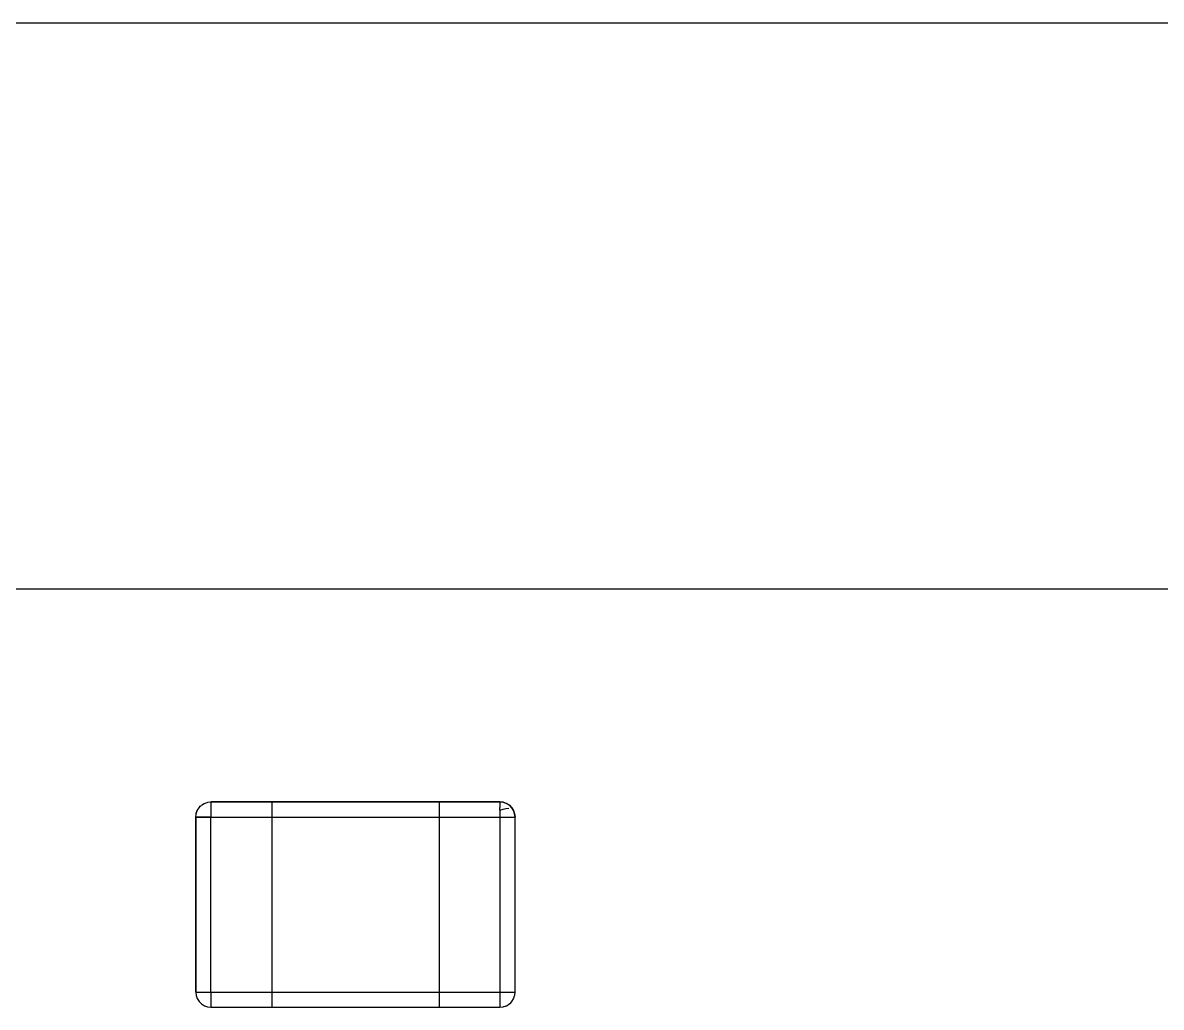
# Model space of a CAD drawing. Header units: inches. Extents: x 5 to 589, y -420 to -5.
# Drawn here: x 484.9 to 499.87, y -70.45 to -57.5 of the extents above; entities that cross this region are included whole.
import ezdxf

# ---------------------------------------------------------------- set-up
doc = ezdxf.new("R2010")
doc.units = ezdxf.units.IN
doc.header["$MEASUREMENT"] = 0

msp = doc.modelspace()

# ---------------------------------------------------------------- linework, layer by layer
at = {"color": 18, "true_color": 0x000000}
for p, q in [((440, -57.5), (504.565, -57.5)), ((511.374, -64.947), (359.374, -64.947)), ((487.218, -67.823), (487.232, -67.805)), ((487.232, -67.805), (487.246, -67.793)), ((487.248, -67.791), (487.286, -67.767)), ((487.248, -67.791), (487.25, -67.791)), ((487.286, -67.767), (487.324, -67.753)), ((487.324, -67.753), (487.332, -67.751)), ((487.33, -67.751), (487.33, -67.751)), ((487.332, -67.751), (487.374, -67.747)), ((488.174, -67.747), (487.374, -67.747)), ((487.374, -67.747), (487.374, -67.947)), ((487.374, -67.747), (487.374, -67.751)), ((487.374, -67.747), (488.174, -67.747)), ((487.374, -67.751), (487.374, -67.767)), ((487.374, -67.767), (487.374, -67.791)), ((487.374, -67.791), (487.374, -67.823)), ((490.374, -67.747), (488.174, -67.747)), ((488.174, -67.747), (488.174, -67.751)), ((488.174, -67.747), (490.374, -67.747)), ((488.174, -67.747), (488.174, -67.751)), ((488.174, -67.751), (488.174, -67.767)), ((488.174, -67.751), (488.174, -67.767)), ((488.174, -67.767), (488.174, -67.791)), ((488.174, -67.767), (488.174, -67.791)), ((488.174, -67.791), (488.174, -67.823)), ((488.174, -67.791), (488.174, -67.823)), ((491.174, -67.747), (490.374, -67.747)), ((490.374, -67.747), (490.374, -67.751)), ((490.374, -67.747), (490.374, -67.751)), ((490.374, -67.747), (491.174, -67.747)), ((490.374, -67.751), (490.374, -67.767)), ((490.374, -67.751), (490.374, -67.767)), ((490.374, -67.767), (490.374, -67.791)), ((490.374, -67.767), (490.374, -67.791)), ((490.374, -67.791), (490.374, -67.823)), ((490.374, -67.791), (490.374, -67.823)), ((491.218, -67.751), (491.174, -67.747)), ((491.174, -67.747), (491.174, -67.751)), ((491.174, -67.747), (491.218, -67.751)), ((491.174, -67.751), (491.174, -67.767)), ((491.174, -67.767), (491.174, -67.789)), ((491.174, -67.789), (491.174, -67.821)), ((491.26, -67.767), (491.218, -67.751)), ((491.218, -67.751), (491.26, -67.767)), ((491.298, -67.791), (491.26, -67.767)), ((491.26, -67.767), (491.298, -67.791)), ((491.33, -67.823), (491.298, -67.791)), ((491.298, -67.791), (491.33, -67.823)), ((487.174, -67.947), (487.18, -67.903)), ((487.174, -67.947), (487.174, -70.247)), ((487.374, -67.947), (487.174, -67.947)), ((487.174, -67.947), (487.18, -67.947)), ((487.174, -70.247), (487.174, -67.947)), ((487.178, -67.903), (487.178, -67.903)), ((487.18, -67.903), (487.194, -67.861)), ((487.18, -67.947), (487.194, -67.947)), ((487.182, -67.895), (487.192, -67.863)), ((487.192, -67.863), (487.194, -67.861)), ((487.194, -67.861), (487.218, -67.823)), ((487.194, -67.947), (487.218, -67.947)), ((487.218, -67.821), (487.218, -67.821)), ((487.218, -67.947), (487.25, -67.947)), ((487.25, -67.947), (487.288, -67.947)), ((487.288, -67.947), (487.33, -67.947)), ((487.33, -67.947), (487.374, -67.947)), ((487.374, -67.823), (487.374, -67.861)), ((487.374, -67.861), (487.374, -67.903)), ((487.374, -67.903), (487.374, -67.947)), ((487.374, -70.247), (487.374, -67.947)), ((487.374, -67.947), (488.174, -67.947)), ((488.174, -67.823), (488.174, -67.861)), ((488.174, -67.823), (488.174, -67.861)), ((488.174, -67.861), (488.174, -67.903)), ((488.174, -67.861), (488.174, -67.903)), ((488.174, -67.903), (488.174, -67.947)), ((488.174, -67.903), (488.174, -67.947)), ((488.174, -67.947), (488.174, -70.247)), ((488.174, -67.947), (488.174, -70.247)), ((488.174, -67.947), (490.374, -67.947)), ((490.374, -67.823), (490.374, -67.861)), ((490.374, -67.823), (490.374, -67.861)), ((490.374, -67.861), (490.374, -67.903)), ((490.374, -67.861), (490.374, -67.903)), ((490.374, -67.903), (490.374, -67.947)), ((490.374, -67.903), (490.374, -67.947)), ((490.374, -67.947), (490.374, -70.247)), ((490.374, -67.947), (490.374, -70.247)), ((490.374, -67.947), (491.174, -67.947)), ((491.174, -67.857), (491.174, -67.821)), ((491.174, -67.857), (491.216, -67.843)), ((491.174, -67.857), (491.174, -67.887)), ((491.174, -67.887), (491.174, -67.917)), ((491.174, -67.917), (491.174, -67.947)), ((491.174, -67.947), (491.218, -67.947)), ((491.174, -67.947), (491.174, -70.247)), ((491.216, -67.843), (491.254, -67.835)), ((491.218, -67.947), (491.26, -67.947)), ((491.254, -67.835), (491.29, -67.831)), ((491.26, -67.947), (491.298, -67.947)), ((491.298, -67.947), (491.33, -67.947)), ((491.354, -67.861), (491.33, -67.823)), ((491.33, -67.823), (491.354, -67.861)), ((491.33, -67.947), (491.354, -67.947)), ((491.368, -67.903), (491.354, -67.861)), ((491.354, -67.861), (491.368, -67.903)), ((491.354, -67.947), (491.368, -67.947)), ((491.374, -67.947), (491.368, -67.903)), ((491.368, -67.903), (491.374, -67.947)), ((491.368, -67.947), (491.374, -67.947)), ((491.374, -70.247), (491.374, -67.947)), ((491.374, -70.247), (491.374, -67.947)), ((487.174, -70.247), (487.18, -70.291)), ((487.174, -70.247), (487.18, -70.247)), ((487.174, -70.247), (487.18, -70.291)), ((487.18, -70.247), (487.194, -70.247)), ((487.18, -70.291), (487.194, -70.333)), ((487.18, -70.291), (487.194, -70.333)), ((487.194, -70.247), (487.218, -70.247)), ((487.194, -70.333), (487.218, -70.371)), ((487.194, -70.333), (487.218, -70.371)), ((487.218, -70.247), (487.25, -70.247)), ((487.25, -70.247), (487.288, -70.247)), ((487.288, -70.247), (487.33, -70.247)), ((487.33, -70.247), (487.374, -70.247)), ((487.374, -70.247), (487.374, -70.291)), ((487.374, -70.247), (488.174, -70.247)), ((487.374, -70.291), (487.374, -70.333)), ((487.374, -70.333), (487.374, -70.371)), ((488.174, -70.247), (488.174, -70.291)), ((488.174, -70.247), (488.174, -70.291)), ((488.174, -70.247), (490.374, -70.247)), ((488.174, -70.291), (488.174, -70.333)), ((488.174, -70.291), (488.174, -70.333)), ((488.174, -70.333), (488.174, -70.371)), ((488.174, -70.333), (488.174, -70.371)), ((490.374, -70.247), (490.374, -70.291)), ((490.374, -70.247), (490.374, -70.291)), ((490.374, -70.247), (491.174, -70.247)), ((490.374, -70.291), (490.374, -70.333)), ((490.374, -70.291), (490.374, -70.333)), ((490.374, -70.333), (490.374, -70.371)), ((490.374, -70.333), (490.374, -70.371)), ((491.174, -70.247), (491.218, -70.247)), ((491.174, -70.247), (491.174, -70.291)), ((491.174, -70.291), (491.174, -70.333)), ((491.174, -70.333), (491.174, -70.371)), ((491.218, -70.247), (491.26, -70.247)), ((491.26, -70.247), (491.298, -70.247)), ((491.298, -70.247), (491.33, -70.247)), ((491.33, -70.247), (491.354, -70.247)), ((491.33, -70.373), (491.354, -70.335)), ((491.33, -70.373), (491.354, -70.335)), ((491.354, -70.247), (491.368, -70.247)), ((491.354, -70.335), (491.366, -70.297)), ((491.354, -70.335), (491.366, -70.297)), ((491.366, -70.297), (491.37, -70.289)), ((491.366, -70.297), (491.37, -70.289)), ((491.368, -70.247), (491.374, -70.247)), ((491.368, -70.291), (491.37, -70.291)), ((491.37, -70.289), (491.374, -70.247)), ((491.37, -70.289), (491.374, -70.247)), ((487.218, -70.371), (487.25, -70.403)), ((487.218, -70.371), (487.25, -70.403)), ((487.25, -70.403), (487.288, -70.427)), ((487.25, -70.403), (487.288, -70.427)), ((487.288, -70.427), (487.33, -70.441)), ((487.288, -70.427), (487.33, -70.441)), ((487.33, -70.441), (487.374, -70.447)), ((487.33, -70.441), (487.374, -70.447)), ((487.374, -70.371), (487.374, -70.403)), ((487.374, -70.403), (487.374, -70.427)), ((487.374, -70.427), (487.374, -70.441)), ((487.374, -70.441), (487.374, -70.447)), ((487.374, -70.447), (488.174, -70.447)), ((487.374, -70.447), (488.174, -70.447)), ((488.174, -70.371), (488.174, -70.403)), ((488.174, -70.371), (488.174, -70.403)), ((488.174, -70.403), (488.174, -70.427)), ((488.174, -70.403), (488.174, -70.427)), ((488.174, -70.427), (488.174, -70.441)), ((488.174, -70.427), (488.174, -70.441)), ((488.174, -70.441), (488.174, -70.447)), ((488.174, -70.441), (488.174, -70.447)), ((488.174, -70.447), (490.374, -70.447)), ((488.174, -70.447), (490.374, -70.447)), ((490.374, -70.371), (490.374, -70.403)), ((490.374, -70.371), (490.374, -70.403)), ((490.374, -70.403), (490.374, -70.427)), ((490.374, -70.403), (490.374, -70.427)), ((490.374, -70.427), (490.374, -70.441)), ((490.374, -70.427), (490.374, -70.441)), ((490.374, -70.441), (490.374, -70.447)), ((490.374, -70.441), (490.374, -70.447)), ((490.374, -70.447), (491.174, -70.447)), ((490.374, -70.447), (491.174, -70.447)), ((491.174, -70.371), (491.174, -70.403)), ((491.174, -70.403), (491.174, -70.427)), ((491.174, -70.427), (491.174, -70.441)), ((491.174, -70.447), (491.218, -70.441)), ((491.174, -70.441), (491.174, -70.447)), ((491.174, -70.447), (491.218, -70.441)), ((491.218, -70.441), (491.26, -70.427)), ((491.218, -70.441), (491.26, -70.427)), ((491.218, -70.443), (491.218, -70.441)), ((491.226, -70.439), (491.258, -70.429)), ((491.258, -70.429), (491.26, -70.427)), ((491.26, -70.427), (491.298, -70.403)), ((491.26, -70.427), (491.298, -70.403)), ((491.268, -70.423), (491.292, -70.409)), ((491.292, -70.409), (491.298, -70.403)), ((491.298, -70.403), (491.316, -70.389)), ((491.298, -70.403), (491.316, -70.389)), ((491.316, -70.389), (491.33, -70.373)), ((491.316, -70.389), (491.328, -70.373)), ((491.33, -70.373), (491.33, -70.371))]:
    msp.add_line(p, q, dxfattribs=at)
at = {"color": 7, "true_color": 0xffffff}
for p, q in [((487.218, -67.823), (487.232, -67.805)), ((487.232, -67.805), (487.246, -67.793)), ((487.248, -67.791), (487.286, -67.767)), ((487.248, -67.791), (487.25, -67.791)), ((487.286, -67.767), (487.324, -67.753)), ((487.324, -67.753), (487.332, -67.751)), ((487.33, -67.751), (487.33, -67.751)), ((487.332, -67.751), (487.374, -67.747)), ((488.174, -67.747), (487.374, -67.747)), ((487.374, -67.747), (487.374, -67.947)), ((487.374, -67.747), (487.374, -67.751)), ((487.374, -67.747), (488.174, -67.747)), ((487.374, -67.751), (487.374, -67.767)), ((487.374, -67.767), (487.374, -67.791)), ((487.374, -67.791), (487.374, -67.823)), ((490.374, -67.747), (488.174, -67.747)), ((488.174, -67.747), (488.174, -67.751)), ((488.174, -67.747), (490.374, -67.747)), ((488.174, -67.747), (488.174, -67.751)), ((488.174, -67.751), (488.174, -67.767)), ((488.174, -67.751), (488.174, -67.767)), ((488.174, -67.767), (488.174, -67.791)), ((488.174, -67.767), (488.174, -67.791)), ((488.174, -67.791), (488.174, -67.823)), ((488.174, -67.791), (488.174, -67.823)), ((491.174, -67.747), (490.374, -67.747)), ((490.374, -67.747), (490.374, -67.751)), ((490.374, -67.747), (490.374, -67.751)), ((490.374, -67.747), (491.174, -67.747)), ((490.374, -67.751), (490.374, -67.767)), ((490.374, -67.751), (490.374, -67.767)), ((490.374, -67.767), (490.374, -67.791)), ((490.374, -67.767), (490.374, -67.791)), ((490.374, -67.791), (490.374, -67.823)), ((490.374, -67.791), (490.374, -67.823)), ((491.218, -67.751), (491.174, -67.747)), ((491.174, -67.747), (491.174, -67.751)), ((491.174, -67.747), (491.218, -67.751)), ((491.174, -67.751), (491.174, -67.767)), ((491.174, -67.767), (491.174, -67.789)), ((491.174, -67.789), (491.174, -67.821)), ((491.26, -67.767), (491.218, -67.751)), ((491.218, -67.751), (491.26, -67.767)), ((491.298, -67.791), (491.26, -67.767)), ((491.26, -67.767), (491.298, -67.791)), ((491.33, -67.823), (491.298, -67.791)), ((491.298, -67.791), (491.33, -67.823)), ((487.174, -67.947), (487.18, -67.903)), ((487.174, -67.947), (487.174, -70.247)), ((487.374, -67.947), (487.174, -67.947)), ((487.174, -67.947), (487.18, -67.947)), ((487.174, -70.247), (487.174, -67.947)), ((487.178, -67.903), (487.178, -67.903)), ((487.18, -67.903), (487.194, -67.861)), ((487.18, -67.947), (487.194, -67.947)), ((487.182, -67.895), (487.192, -67.863)), ((487.192, -67.863), (487.194, -67.861)), ((487.194, -67.861), (487.218, -67.823)), ((487.194, -67.947), (487.218, -67.947)), ((487.218, -67.821), (487.218, -67.821)), ((487.218, -67.947), (487.25, -67.947)), ((487.25, -67.947), (487.288, -67.947)), ((487.288, -67.947), (487.33, -67.947)), ((487.33, -67.947), (487.374, -67.947)), ((487.374, -67.823), (487.374, -67.861)), ((487.374, -67.861), (487.374, -67.903)), ((487.374, -67.903), (487.374, -67.947)), ((487.374, -70.247), (487.374, -67.947)), ((487.374, -67.947), (488.174, -67.947)), ((488.174, -67.823), (488.174, -67.861)), ((488.174, -67.823), (488.174, -67.861)), ((488.174, -67.861), (488.174, -67.903)), ((488.174, -67.861), (488.174, -67.903)), ((488.174, -67.903), (488.174, -67.947)), ((488.174, -67.903), (488.174, -67.947)), ((488.174, -67.947), (488.174, -70.247)), ((488.174, -67.947), (488.174, -70.247)), ((488.174, -67.947), (490.374, -67.947)), ((490.374, -67.823), (490.374, -67.861)), ((490.374, -67.823), (490.374, -67.861)), ((490.374, -67.861), (490.374, -67.903)), ((490.374, -67.861), (490.374, -67.903)), ((490.374, -67.903), (490.374, -67.947)), ((490.374, -67.903), (490.374, -67.947)), ((490.374, -67.947), (490.374, -70.247)), ((490.374, -67.947), (490.374, -70.247)), ((490.374, -67.947), (491.174, -67.947)), ((491.174, -67.857), (491.174, -67.821)), ((491.174, -67.857), (491.216, -67.843)), ((491.174, -67.857), (491.174, -67.887)), ((491.174, -67.887), (491.174, -67.917)), ((491.174, -67.917), (491.174, -67.947)), ((491.174, -67.947), (491.218, -67.947)), ((491.174, -67.947), (491.174, -70.247)), ((491.216, -67.843), (491.254, -67.835)), ((491.218, -67.947), (491.26, -67.947)), ((491.254, -67.835), (491.29, -67.831)), ((491.26, -67.947), (491.298, -67.947)), ((491.298, -67.947), (491.33, -67.947)), ((491.354, -67.861), (491.33, -67.823)), ((491.33, -67.823), (491.354, -67.861)), ((491.33, -67.947), (491.354, -67.947)), ((491.368, -67.903), (491.354, -67.861)), ((491.354, -67.861), (491.368, -67.903)), ((491.354, -67.947), (491.368, -67.947)), ((491.374, -67.947), (491.368, -67.903)), ((491.368, -67.903), (491.374, -67.947)), ((491.368, -67.947), (491.374, -67.947)), ((491.374, -70.247), (491.374, -67.947)), ((491.374, -70.247), (491.374, -67.947)), ((487.174, -70.247), (487.18, -70.291)), ((487.174, -70.247), (487.18, -70.247)), ((487.174, -70.247), (487.18, -70.291)), ((487.18, -70.247), (487.194, -70.247)), ((487.18, -70.291), (487.194, -70.333)), ((487.18, -70.291), (487.194, -70.333)), ((487.194, -70.247), (487.218, -70.247)), ((487.194, -70.333), (487.218, -70.371)), ((487.194, -70.333), (487.218, -70.371)), ((487.218, -70.247), (487.25, -70.247)), ((487.25, -70.247), (487.288, -70.247)), ((487.288, -70.247), (487.33, -70.247)), ((487.33, -70.247), (487.374, -70.247)), ((487.374, -70.247), (487.374, -70.291)), ((487.374, -70.247), (488.174, -70.247)), ((487.374, -70.291), (487.374, -70.333)), ((487.374, -70.333), (487.374, -70.371)), ((488.174, -70.247), (488.174, -70.291)), ((488.174, -70.247), (488.174, -70.291)), ((488.174, -70.247), (490.374, -70.247)), ((488.174, -70.291), (488.174, -70.333)), ((488.174, -70.291), (488.174, -70.333)), ((488.174, -70.333), (488.174, -70.371)), ((488.174, -70.333), (488.174, -70.371)), ((490.374, -70.247), (490.374, -70.291)), ((490.374, -70.247), (490.374, -70.291)), ((490.374, -70.247), (491.174, -70.247)), ((490.374, -70.291), (490.374, -70.333)), ((490.374, -70.291), (490.374, -70.333)), ((490.374, -70.333), (490.374, -70.371)), ((490.374, -70.333), (490.374, -70.371)), ((491.174, -70.247), (491.218, -70.247)), ((491.174, -70.247), (491.174, -70.291)), ((491.174, -70.291), (491.174, -70.333)), ((491.174, -70.333), (491.174, -70.371)), ((491.218, -70.247), (491.26, -70.247)), ((491.26, -70.247), (491.298, -70.247)), ((491.298, -70.247), (491.33, -70.247)), ((491.33, -70.247), (491.354, -70.247)), ((491.33, -70.373), (491.354, -70.335)), ((491.33, -70.373), (491.354, -70.335)), ((491.354, -70.247), (491.368, -70.247)), ((491.354, -70.335), (491.366, -70.297)), ((491.354, -70.335), (491.366, -70.297)), ((491.366, -70.297), (491.37, -70.289)), ((491.366, -70.297), (491.37, -70.289)), ((491.368, -70.247), (491.374, -70.247)), ((491.368, -70.291), (491.37, -70.291)), ((491.37, -70.289), (491.374, -70.247)), ((491.37, -70.289), (491.374, -70.247)), ((487.218, -70.371), (487.25, -70.403)), ((487.218, -70.371), (487.25, -70.403)), ((487.25, -70.403), (487.288, -70.427)), ((487.25, -70.403), (487.288, -70.427)), ((487.288, -70.427), (487.33, -70.441)), ((487.288, -70.427), (487.33, -70.441)), ((487.33, -70.441), (487.374, -70.447)), ((487.33, -70.441), (487.374, -70.447)), ((487.374, -70.371), (487.374, -70.403)), ((487.374, -70.403), (487.374, -70.427)), ((487.374, -70.427), (487.374, -70.441)), ((487.374, -70.441), (487.374, -70.447)), ((487.374, -70.447), (488.174, -70.447)), ((487.374, -70.447), (488.174, -70.447)), ((488.174, -70.371), (488.174, -70.403)), ((488.174, -70.371), (488.174, -70.403)), ((488.174, -70.403), (488.174, -70.427)), ((488.174, -70.403), (488.174, -70.427)), ((488.174, -70.427), (488.174, -70.441)), ((488.174, -70.427), (488.174, -70.441)), ((488.174, -70.441), (488.174, -70.447)), ((488.174, -70.441), (488.174, -70.447)), ((488.174, -70.447), (490.374, -70.447)), ((488.174, -70.447), (490.374, -70.447)), ((490.374, -70.371), (490.374, -70.403)), ((490.374, -70.371), (490.374, -70.403)), ((490.374, -70.403), (490.374, -70.427)), ((490.374, -70.403), (490.374, -70.427)), ((490.374, -70.427), (490.374, -70.441)), ((490.374, -70.427), (490.374, -70.441)), ((490.374, -70.441), (490.374, -70.447)), ((490.374, -70.441), (490.374, -70.447)), ((490.374, -70.447), (491.174, -70.447)), ((490.374, -70.447), (491.174, -70.447)), ((491.174, -70.371), (491.174, -70.403)), ((491.174, -70.403), (491.174, -70.427)), ((491.174, -70.427), (491.174, -70.441)), ((491.174, -70.447), (491.218, -70.441)), ((491.174, -70.441), (491.174, -70.447)), ((491.174, -70.447), (491.218, -70.441)), ((491.218, -70.441), (491.26, -70.427)), ((491.218, -70.441), (491.26, -70.427)), ((491.218, -70.443), (491.218, -70.441)), ((491.226, -70.439), (491.258, -70.429)), ((491.258, -70.429), (491.26, -70.427)), ((491.26, -70.427), (491.298, -70.403)), ((491.26, -70.427), (491.298, -70.403)), ((491.268, -70.423), (491.292, -70.409)), ((491.292, -70.409), (491.298, -70.403)), ((491.298, -70.403), (491.316, -70.389)), ((491.298, -70.403), (491.316, -70.389)), ((491.316, -70.389), (491.33, -70.373)), ((491.316, -70.389), (491.328, -70.373)), ((491.33, -70.373), (491.33, -70.371))]:
    msp.add_line(p, q, dxfattribs=at)

doc.saveas('drawing.dxf')
